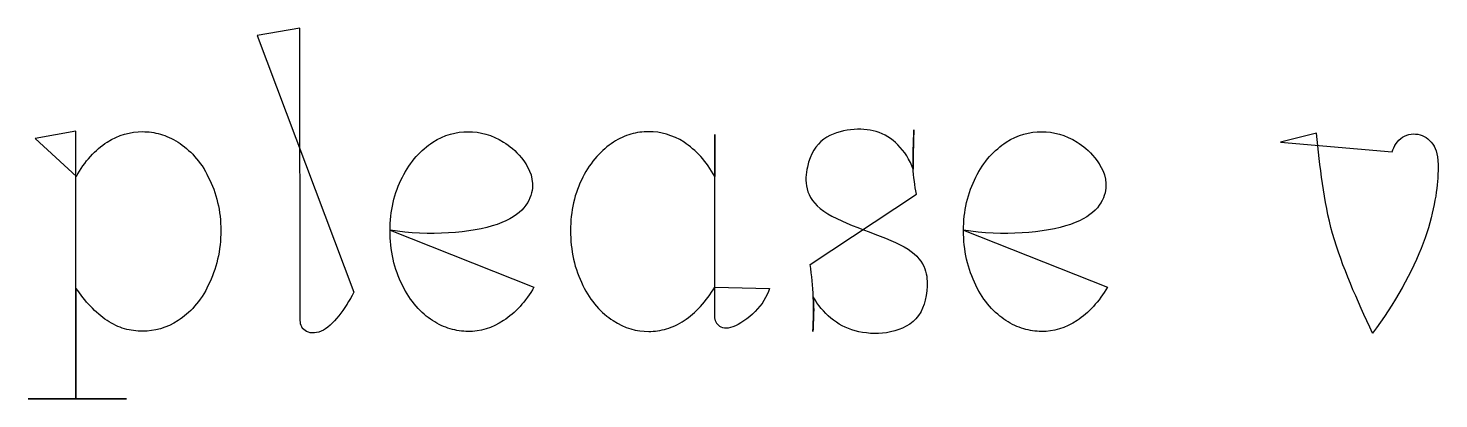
# Model space of a CAD drawing. Header units: centimetres. Extents: x -10 to 10, y -7.2 to 7.2.
# Drawn here: x -4.601 to -3.29, y 5.119 to 5.463 of the extents above; entities that cross this region are included whole.
import ezdxf

# ---------------------------------------------------------------- set-up
doc = ezdxf.new("R2010")
doc.units = ezdxf.units.CM
doc.header["$MEASUREMENT"] = 0
doc.layers.add('Layer 1', color=7, linetype='Continuous')

msp = doc.modelspace()

# ---------------------------------------------------------------- linework, layer by layer
at = {"layer": 'Layer 1', "color": 7}
for points, knots in [([(-4.38792, 5.45641), (-4.38792, 5.45641), (-4.34829, 5.46326), (-4.34829, 5.46326), (-4.34829, 5.46326), (-4.34829, 5.46326), (-4.3481, 5.19352), (-4.3481, 5.19352), (-4.3481, 5.19352), (-4.3481, 5.18952), (-4.34733, 5.18476), (-4.34352, 5.18249), (-4.34352, 5.18249), (-4.3399, 5.18), (-4.33437, 5.17945), (-4.32865, 5.18193), (-4.32865, 5.18193), (-4.32293, 5.18439), (-4.31762, 5.18974), (-4.31227, 5.19622), (-4.31227, 5.19622), (-4.30714, 5.2027), (-4.30216, 5.21011), (-4.29835, 5.21813), (-4.29835, 5.21813), (-4.29835, 5.21813), (-4.38792, 5.45641), (-4.38792, 5.45641)], [0, 0, 0, 0, 0.125, 0.125, 0.125, 0.125, 0.25, 0.25, 0.25, 0.25, 0.375, 0.375, 0.375, 0.375, 0.5, 0.5, 0.5, 0.5, 0.625, 0.625, 0.625, 0.625, 0.75, 0.75, 0.75, 0.75, 1, 1, 1, 1]), ([(-4.38792, 5.45641), (-4.38792, 5.45641), (-4.38792, 5.45641), (-4.38792, 5.45641), (-4.38792, 5.45641), (-4.38792, 5.45641), (-4.38792, 5.45641), (-4.38792, 5.45641)], [0, 0, 0, 0, 0.3333333, 0.3333333, 0.3333333, 0.3333333, 1, 1, 1, 1]), ([(-4.59442, 5.36079), (-4.59442, 5.36079), (-4.55651, 5.36764), (-4.55651, 5.36764), (-4.55651, 5.36764), (-4.55651, 5.36764), (-4.55651, 5.11922), (-4.55651, 5.11922), (-4.55651, 5.11922), (-4.55651, 5.11922), (-4.60088, 5.11922), (-4.60088, 5.11922), (-4.60088, 5.11922), (-4.60088, 5.11922), (-4.50944, 5.11922), (-4.50944, 5.11922), (-4.50944, 5.11922), (-4.50944, 5.11922), (-4.55648, 5.11922), (-4.55648, 5.11922), (-4.55648, 5.11922), (-4.55648, 5.11922), (-4.55648, 5.2219), (-4.55648, 5.2219), (-4.55648, 5.2219), (-4.55227, 5.216), (-4.54791, 5.2101), (-4.54296, 5.20515), (-4.54296, 5.20515), (-4.53799, 5.19981), (-4.53285, 5.19544), (-4.52753, 5.19181), (-4.52753, 5.19181), (-4.5224, 5.1884), (-4.51687, 5.18591), (-4.51134, 5.18419), (-4.51134, 5.18419), (-4.50562, 5.18266), (-4.50031, 5.18191), (-4.49457, 5.18191), (-4.49457, 5.18191), (-4.48354, 5.18191), (-4.47229, 5.18477), (-4.46144, 5.19181), (-4.46144, 5.19181), (-4.45628, 5.19543), (-4.45096, 5.19962), (-4.4462, 5.20515), (-4.4462, 5.20515), (-4.44144, 5.21065), (-4.43686, 5.21716), (-4.43345, 5.22457), (-4.43345, 5.22457), (-4.42983, 5.232), (-4.42678, 5.24018), (-4.42488, 5.24875), (-4.42488, 5.24875), (-4.42276, 5.25753), (-4.42184, 5.26648), (-4.42184, 5.27542), (-4.42184, 5.27542), (-4.42184, 5.28436), (-4.42279, 5.29312), (-4.42488, 5.30151), (-4.42488, 5.30151), (-4.42679, 5.3099), (-4.42964, 5.31789), (-4.43345, 5.32495), (-4.43345, 5.32495), (-4.43686, 5.33238), (-4.44144, 5.33884), (-4.4462, 5.34419), (-4.4462, 5.34419), (-4.45096, 5.34969), (-4.45628, 5.35372), (-4.46163, 5.35753), (-4.46163, 5.35753), (-4.46716, 5.36094), (-4.47269, 5.36343), (-4.47803, 5.36496), (-4.47803, 5.36496), (-4.48353, 5.36649), (-4.48906, 5.36724), (-4.49459, 5.36724), (-4.49459, 5.36724), (-4.50565, 5.36724), (-4.51689, 5.3642), (-4.52756, 5.35753), (-4.52756, 5.35753), (-4.5329, 5.35372), (-4.53822, 5.34972), (-4.54299, 5.34419), (-4.54299, 5.34419), (-4.54794, 5.33885), (-4.55233, 5.33239), (-4.55614, 5.3257), (-4.55614, 5.3257), (-4.55614, 5.3257), (-4.59442, 5.36079), (-4.59442, 5.36079)], [0, 0, 0, 0, 0.0384615, 0.0384615, 0.0384615, 0.0384615, 0.0769231, 0.0769231, 0.0769231, 0.0769231, 0.1153846, 0.1153846, 0.1153846, 0.1153846, 0.1538462, 0.1538462, 0.1538462, 0.1538462, 0.1923077, 0.1923077, 0.1923077, 0.1923077, 0.2307692, 0.2307692, 0.2307692, 0.2307692, 0.2692308, 0.2692308, 0.2692308, 0.2692308, 0.3076923, 0.3076923, 0.3076923, 0.3076923, 0.3461538, 0.3461538, 0.3461538, 0.3461538, 0.3846154, 0.3846154, 0.3846154, 0.3846154, 0.4230769, 0.4230769, 0.4230769, 0.4230769, 0.4615385, 0.4615385, 0.4615385, 0.4615385, 0.5, 0.5, 0.5, 0.5, 0.5384615, 0.5384615, 0.5384615, 0.5384615, 0.5769231, 0.5769231, 0.5769231, 0.5769231, 0.6153846, 0.6153846, 0.6153846, 0.6153846, 0.6538462, 0.6538462, 0.6538462, 0.6538462, 0.6923077, 0.6923077, 0.6923077, 0.6923077, 0.7307692, 0.7307692, 0.7307692, 0.7307692, 0.7692308, 0.7692308, 0.7692308, 0.7692308, 0.8076923, 0.8076923, 0.8076923, 0.8076923, 0.8461538, 0.8461538, 0.8461538, 0.8461538, 0.8846154, 0.8846154, 0.8846154, 0.8846154, 0.9230769, 0.9230769, 0.9230769, 0.9230769, 1, 1, 1, 1]), ([(-4.26449, 5.27562), (-4.22829, 5.27012), (-4.18887, 5.27276), (-4.16503, 5.28115), (-4.16503, 5.28115), (-4.14122, 5.28935), (-4.13341, 5.30306), (-4.13227, 5.31486), (-4.13227, 5.31486), (-4.13113, 5.32648), (-4.13685, 5.336), (-4.14238, 5.34304), (-4.14238, 5.34304), (-4.1481, 5.34989), (-4.15341, 5.3541), (-4.15894, 5.35751), (-4.15894, 5.35751), (-4.16979, 5.36418), (-4.18085, 5.36722), (-4.19191, 5.36722), (-4.19191, 5.36722), (-4.20294, 5.36722), (-4.214, 5.36418), (-4.22488, 5.35751), (-4.22488, 5.35751), (-4.23022, 5.3537), (-4.23536, 5.34952), (-4.24031, 5.34417), (-4.24031, 5.34417), (-4.24507, 5.33845), (-4.24946, 5.33216), (-4.25306, 5.32493), (-4.25306, 5.32493), (-4.25668, 5.31787), (-4.25973, 5.30988), (-4.26163, 5.3013), (-4.26163, 5.3013), (-4.26354, 5.2931), (-4.26449, 5.28434), (-4.26449, 5.2754), (-4.26449, 5.2754), (-4.26449, 5.26646), (-4.26354, 5.25749), (-4.26163, 5.24873), (-4.26163, 5.24873), (-4.25972, 5.24016), (-4.25668, 5.23198), (-4.25306, 5.22455), (-4.25306, 5.22455), (-4.24944, 5.21712), (-4.24507, 5.21063), (-4.24031, 5.20513), (-4.24031, 5.20513), (-4.23536, 5.1996), (-4.23039, 5.19521), (-4.22507, 5.19179), (-4.22507, 5.19179), (-4.21973, 5.18817), (-4.21422, 5.18589), (-4.20869, 5.18417), (-4.20869, 5.18417), (-4.20297, 5.18264), (-4.19745, 5.18168), (-4.19194, 5.18168), (-4.19194, 5.18168), (-4.18088, 5.18168), (-4.16964, 5.18472), (-4.15897, 5.19176), (-4.15897, 5.19176), (-4.15363, 5.1952), (-4.14849, 5.19978), (-4.14373, 5.20491), (-4.14373, 5.20491), (-4.13897, 5.21025), (-4.13439, 5.21634), (-4.13077, 5.22282), (-4.13077, 5.22282), (-4.13077, 5.22282), (-4.26449, 5.27562), (-4.26449, 5.27562)], [0, 0, 0, 0, 0.047619, 0.047619, 0.047619, 0.047619, 0.0952381, 0.0952381, 0.0952381, 0.0952381, 0.1428571, 0.1428571, 0.1428571, 0.1428571, 0.1904762, 0.1904762, 0.1904762, 0.1904762, 0.2380952, 0.2380952, 0.2380952, 0.2380952, 0.2857143, 0.2857143, 0.2857143, 0.2857143, 0.3333333, 0.3333333, 0.3333333, 0.3333333, 0.3809524, 0.3809524, 0.3809524, 0.3809524, 0.4285714, 0.4285714, 0.4285714, 0.4285714, 0.4761905, 0.4761905, 0.4761905, 0.4761905, 0.5238095, 0.5238095, 0.5238095, 0.5238095, 0.5714286, 0.5714286, 0.5714286, 0.5714286, 0.6190476, 0.6190476, 0.6190476, 0.6190476, 0.6666667, 0.6666667, 0.6666667, 0.6666667, 0.7142857, 0.7142857, 0.7142857, 0.7142857, 0.7619048, 0.7619048, 0.7619048, 0.7619048, 0.8095238, 0.8095238, 0.8095238, 0.8095238, 0.8571429, 0.8571429, 0.8571429, 0.8571429, 0.9047619, 0.9047619, 0.9047619, 0.9047619, 1, 1, 1, 1]), ([(-3.96273, 5.22286), (-3.96654, 5.21638), (-3.97109, 5.21029), (-3.97588, 5.20495), (-3.97588, 5.20495), (-3.98064, 5.19982), (-3.9858, 5.19524), (-3.99112, 5.1918), (-3.99112, 5.1918), (-3.99646, 5.18818), (-4.00197, 5.1859), (-4.0075, 5.18418), (-4.0075, 5.18418), (-4.01303, 5.18265), (-4.01853, 5.18169), (-4.02406, 5.18169), (-4.02406, 5.18169), (-4.0353, 5.18169), (-4.04655, 5.18473), (-4.05719, 5.19177), (-4.05719, 5.19177), (-4.06253, 5.19521), (-4.06767, 5.19958), (-4.07262, 5.20511), (-4.07262, 5.20511), (-4.07738, 5.21061), (-4.08177, 5.21712), (-4.08537, 5.22453), (-4.08537, 5.22453), (-4.08897, 5.23194), (-4.09204, 5.24014), (-4.09394, 5.24871), (-4.09394, 5.24871), (-4.09585, 5.25749), (-4.0968, 5.26644), (-4.0968, 5.27538), (-4.0968, 5.27538), (-4.0968, 5.28432), (-4.09585, 5.29308), (-4.09394, 5.30128), (-4.09394, 5.30128), (-4.09203, 5.30985), (-4.08899, 5.31784), (-4.08537, 5.32491), (-4.08537, 5.32491), (-4.08175, 5.33213), (-4.07738, 5.33843), (-4.07241, 5.34415), (-4.07241, 5.34415), (-4.06765, 5.34949), (-4.06233, 5.35368), (-4.05698, 5.35749), (-4.05698, 5.35749), (-4.05164, 5.36074), (-4.04611, 5.36339), (-4.0406, 5.36492), (-4.0406, 5.36492), (-4.03526, 5.36645), (-4.02973, 5.3672), (-4.02404, 5.3672), (-4.02404, 5.3672), (-4.01301, 5.3672), (-4.00195, 5.36416), (-3.99126, 5.35749), (-3.99126, 5.35749), (-3.98594, 5.35368), (-3.9806, 5.3495), (-3.97565, 5.34415), (-3.97565, 5.34415), (-3.97089, 5.33881), (-3.96652, 5.33235), (-3.96271, 5.32566), (-3.96271, 5.32566), (-3.96271, 5.32566), (-3.96271, 5.36453), (-3.96271, 5.36453), (-3.96271, 5.36453), (-3.96271, 5.36453), (-3.96271, 5.19708), (-3.96271, 5.19708), (-3.96271, 5.19708), (-3.96271, 5.19346), (-3.96176, 5.18965), (-3.9589, 5.18716), (-3.9589, 5.18716), (-3.95623, 5.1847), (-3.95223, 5.18375), (-3.94594, 5.18602), (-3.94594, 5.18602), (-3.93985, 5.1883), (-3.93147, 5.19383), (-3.92517, 5.20012), (-3.92517, 5.20012), (-3.91869, 5.2066), (-3.9143, 5.21385), (-3.91183, 5.22163), (-3.91183, 5.22163), (-3.91183, 5.22163), (-3.96273, 5.22286), (-3.96273, 5.22286)], [0, 0, 0, 0, 0.0384615, 0.0384615, 0.0384615, 0.0384615, 0.0769231, 0.0769231, 0.0769231, 0.0769231, 0.1153846, 0.1153846, 0.1153846, 0.1153846, 0.1538462, 0.1538462, 0.1538462, 0.1538462, 0.1923077, 0.1923077, 0.1923077, 0.1923077, 0.2307692, 0.2307692, 0.2307692, 0.2307692, 0.2692308, 0.2692308, 0.2692308, 0.2692308, 0.3076923, 0.3076923, 0.3076923, 0.3076923, 0.3461538, 0.3461538, 0.3461538, 0.3461538, 0.3846154, 0.3846154, 0.3846154, 0.3846154, 0.4230769, 0.4230769, 0.4230769, 0.4230769, 0.4615385, 0.4615385, 0.4615385, 0.4615385, 0.5, 0.5, 0.5, 0.5, 0.5384615, 0.5384615, 0.5384615, 0.5384615, 0.5769231, 0.5769231, 0.5769231, 0.5769231, 0.6153846, 0.6153846, 0.6153846, 0.6153846, 0.6538462, 0.6538462, 0.6538462, 0.6538462, 0.6923077, 0.6923077, 0.6923077, 0.6923077, 0.7307692, 0.7307692, 0.7307692, 0.7307692, 0.7692308, 0.7692308, 0.7692308, 0.7692308, 0.8076923, 0.8076923, 0.8076923, 0.8076923, 0.8461538, 0.8461538, 0.8461538, 0.8461538, 0.8846154, 0.8846154, 0.8846154, 0.8846154, 0.9230769, 0.9230769, 0.9230769, 0.9230769, 1, 1, 1, 1]), ([(-3.87396, 5.24382), (-3.87264, 5.23371), (-3.87129, 5.22382), (-3.8711, 5.21353), (-3.8711, 5.21353), (-3.87054, 5.20324), (-3.8711, 5.19239), (-3.8715, 5.18154), (-3.8715, 5.18154), (-3.8711, 5.18897), (-3.87092, 5.19622), (-3.87073, 5.20154), (-3.87073, 5.20154), (-3.87073, 5.20707), (-3.87092, 5.21048), (-3.8711, 5.21392), (-3.8711, 5.21392), (-3.86692, 5.2063), (-3.86139, 5.19945), (-3.85472, 5.1941), (-3.85472, 5.1941), (-3.84824, 5.1886), (-3.8408, 5.18476), (-3.83205, 5.1823), (-3.83205, 5.1823), (-3.82329, 5.18002), (-3.81319, 5.17889), (-3.8031, 5.18058), (-3.8031, 5.18058), (-3.79281, 5.18211), (-3.78252, 5.18611), (-3.77566, 5.19354), (-3.77566, 5.19354), (-3.76899, 5.20116), (-3.76576, 5.21164), (-3.76537, 5.22383), (-3.76537, 5.22383), (-3.76481, 5.23584), (-3.76709, 5.24897), (-3.78651, 5.26021), (-3.78651, 5.26021), (-3.80614, 5.27124), (-3.84308, 5.28061), (-3.86139, 5.29336), (-3.86139, 5.29336), (-3.8797, 5.30611), (-3.8793, 5.32231), (-3.87663, 5.33432), (-3.87663, 5.33432), (-3.87377, 5.3467), (-3.86861, 5.3549), (-3.86139, 5.36022), (-3.86139, 5.36022), (-3.85417, 5.36535), (-3.84501, 5.36803), (-3.83644, 5.36898), (-3.83644, 5.36898), (-3.82787, 5.36993), (-3.81988, 5.36954), (-3.81263, 5.36726), (-3.81263, 5.36726), (-3.80501, 5.36517), (-3.79834, 5.36096), (-3.79244, 5.35488), (-3.79244, 5.35488), (-3.78635, 5.34898), (-3.78141, 5.34096), (-3.77815, 5.33239), (-3.77815, 5.33239), (-3.77834, 5.3358), (-3.77855, 5.33906), (-3.77834, 5.34514), (-3.77834, 5.34514), (-3.77815, 5.35123), (-3.77794, 5.36019), (-3.77757, 5.36895), (-3.77757, 5.36895), (-3.77813, 5.35675), (-3.77852, 5.34456), (-3.77834, 5.33466), (-3.77834, 5.33466), (-3.77794, 5.32455), (-3.77662, 5.31693), (-3.7753, 5.30931), (-3.7753, 5.30931), (-3.7753, 5.30931), (-3.87396, 5.24382), (-3.87396, 5.24382)], [0, 0, 0, 0, 0.0434783, 0.0434783, 0.0434783, 0.0434783, 0.0869565, 0.0869565, 0.0869565, 0.0869565, 0.1304348, 0.1304348, 0.1304348, 0.1304348, 0.173913, 0.173913, 0.173913, 0.173913, 0.2173913, 0.2173913, 0.2173913, 0.2173913, 0.2608696, 0.2608696, 0.2608696, 0.2608696, 0.3043478, 0.3043478, 0.3043478, 0.3043478, 0.3478261, 0.3478261, 0.3478261, 0.3478261, 0.3913043, 0.3913043, 0.3913043, 0.3913043, 0.4347826, 0.4347826, 0.4347826, 0.4347826, 0.4782609, 0.4782609, 0.4782609, 0.4782609, 0.5217391, 0.5217391, 0.5217391, 0.5217391, 0.5652174, 0.5652174, 0.5652174, 0.5652174, 0.6086957, 0.6086957, 0.6086957, 0.6086957, 0.6521739, 0.6521739, 0.6521739, 0.6521739, 0.6956522, 0.6956522, 0.6956522, 0.6956522, 0.7391304, 0.7391304, 0.7391304, 0.7391304, 0.7826087, 0.7826087, 0.7826087, 0.7826087, 0.826087, 0.826087, 0.826087, 0.826087, 0.8695652, 0.8695652, 0.8695652, 0.8695652, 0.9130435, 0.9130435, 0.9130435, 0.9130435, 1, 1, 1, 1]), ([(-3.73146, 5.27562), (-3.69526, 5.27012), (-3.65584, 5.27276), (-3.632, 5.28115), (-3.632, 5.28115), (-3.60819, 5.28935), (-3.6002, 5.30306), (-3.59924, 5.31486), (-3.59924, 5.31486), (-3.59792, 5.32648), (-3.60382, 5.336), (-3.60935, 5.34304), (-3.60935, 5.34304), (-3.61507, 5.34989), (-3.62038, 5.3541), (-3.62591, 5.35751), (-3.62591, 5.35751), (-3.63678, 5.36418), (-3.64782, 5.36722), (-3.65888, 5.36722), (-3.65888, 5.36722), (-3.66994, 5.36722), (-3.68097, 5.36418), (-3.69185, 5.35751), (-3.69185, 5.35751), (-3.69719, 5.3537), (-3.70233, 5.34952), (-3.70728, 5.34417), (-3.70728, 5.34417), (-3.71204, 5.33845), (-3.71643, 5.33216), (-3.72003, 5.32493), (-3.72003, 5.32493), (-3.72365, 5.31787), (-3.7267, 5.30988), (-3.7286, 5.3013), (-3.7286, 5.3013), (-3.73051, 5.2931), (-3.73146, 5.28434), (-3.73146, 5.2754), (-3.73146, 5.2754), (-3.73146, 5.26646), (-3.73051, 5.25749), (-3.7286, 5.24873), (-3.7286, 5.24873), (-3.72669, 5.24016), (-3.72365, 5.23198), (-3.72003, 5.22455), (-3.72003, 5.22455), (-3.71641, 5.21712), (-3.71201, 5.21063), (-3.70728, 5.20513), (-3.70728, 5.20513), (-3.70231, 5.1996), (-3.69717, 5.19521), (-3.69204, 5.19179), (-3.69204, 5.19179), (-3.6867, 5.18817), (-3.68119, 5.18589), (-3.67548, 5.18417), (-3.67548, 5.18417), (-3.66998, 5.18264), (-3.66445, 5.18168), (-3.65892, 5.18168), (-3.65892, 5.18168), (-3.64789, 5.18168), (-3.63664, 5.18472), (-3.62595, 5.19176), (-3.62595, 5.19176), (-3.62063, 5.1952), (-3.61547, 5.19978), (-3.61071, 5.20491), (-3.61071, 5.20491), (-3.60595, 5.21025), (-3.60156, 5.21634), (-3.59756, 5.22282), (-3.59756, 5.22282), (-3.59756, 5.22282), (-3.73146, 5.27562), (-3.73146, 5.27562)], [0, 0, 0, 0, 0.047619, 0.047619, 0.047619, 0.047619, 0.0952381, 0.0952381, 0.0952381, 0.0952381, 0.1428571, 0.1428571, 0.1428571, 0.1428571, 0.1904762, 0.1904762, 0.1904762, 0.1904762, 0.2380952, 0.2380952, 0.2380952, 0.2380952, 0.2857143, 0.2857143, 0.2857143, 0.2857143, 0.3333333, 0.3333333, 0.3333333, 0.3333333, 0.3809524, 0.3809524, 0.3809524, 0.3809524, 0.4285714, 0.4285714, 0.4285714, 0.4285714, 0.4761905, 0.4761905, 0.4761905, 0.4761905, 0.5238095, 0.5238095, 0.5238095, 0.5238095, 0.5714286, 0.5714286, 0.5714286, 0.5714286, 0.6190476, 0.6190476, 0.6190476, 0.6190476, 0.6666667, 0.6666667, 0.6666667, 0.6666667, 0.7142857, 0.7142857, 0.7142857, 0.7142857, 0.7619048, 0.7619048, 0.7619048, 0.7619048, 0.8095238, 0.8095238, 0.8095238, 0.8095238, 0.8571429, 0.8571429, 0.8571429, 0.8571429, 0.9047619, 0.9047619, 0.9047619, 0.9047619, 1, 1, 1, 1]), ([(-3.43695, 5.35753), (-3.43695, 5.35753), (-3.40324, 5.36573), (-3.40324, 5.36573), (-3.40324, 5.36573), (-3.4002, 5.33469), (-3.39694, 5.30345), (-3.38837, 5.27257), (-3.38837, 5.27257), (-3.37959, 5.24172), (-3.36551, 5.21084), (-3.35122, 5.17999), (-3.35122, 5.17999), (-3.33085, 5.20724), (-3.31407, 5.23751), (-3.30418, 5.26362), (-3.30418, 5.26362), (-3.29447, 5.2901), (-3.29122, 5.31238), (-3.29045, 5.32688), (-3.29045, 5.32688), (-3.28968, 5.34154), (-3.29122, 5.34839), (-3.29407, 5.35374), (-3.29407, 5.35374), (-3.2973, 5.35908), (-3.30169, 5.36289), (-3.30701, 5.3644), (-3.30701, 5.3644), (-3.31254, 5.36572), (-3.31844, 5.36517), (-3.32339, 5.36212), (-3.32339, 5.36212), (-3.32815, 5.35908), (-3.33159, 5.35373), (-3.33292, 5.34839), (-3.33292, 5.34839), (-3.33292, 5.34839), (-3.43695, 5.35753), (-3.43695, 5.35753)], [0, 0, 0, 0, 0.0909091, 0.0909091, 0.0909091, 0.0909091, 0.1818182, 0.1818182, 0.1818182, 0.1818182, 0.2727273, 0.2727273, 0.2727273, 0.2727273, 0.3636364, 0.3636364, 0.3636364, 0.3636364, 0.4545455, 0.4545455, 0.4545455, 0.4545455, 0.5454545, 0.5454545, 0.5454545, 0.5454545, 0.6363636, 0.6363636, 0.6363636, 0.6363636, 0.7272727, 0.7272727, 0.7272727, 0.7272727, 0.8181818, 0.8181818, 0.8181818, 0.8181818, 1, 1, 1, 1]), ([(-4.59442, 5.36079), (-4.59442, 5.36079), (-4.59442, 5.36079), (-4.59442, 5.36079), (-4.59442, 5.36079), (-4.59442, 5.36079), (-4.59442, 5.36079), (-4.59442, 5.36079)], [0, 0, 0, 0, 0.3333333, 0.3333333, 0.3333333, 0.3333333, 1, 1, 1, 1]), ([(-3.43695, 5.35753), (-3.43695, 5.35753), (-3.43695, 5.35753), (-3.43695, 5.35753), (-3.43695, 5.35753), (-3.43695, 5.35753), (-3.43695, 5.35753), (-3.43695, 5.35753)], [0, 0, 0, 0, 0.3333333, 0.3333333, 0.3333333, 0.3333333, 1, 1, 1, 1]), ([(-4.26449, 5.27562), (-4.26449, 5.27562), (-4.26449, 5.27562), (-4.26449, 5.27562), (-4.26449, 5.27562), (-4.26449, 5.27562), (-4.26449, 5.27562), (-4.26449, 5.27562)], [0, 0, 0, 0, 0.3333333, 0.3333333, 0.3333333, 0.3333333, 1, 1, 1, 1]), ([(-3.73146, 5.27562), (-3.73146, 5.27562), (-3.73146, 5.27562), (-3.73146, 5.27562), (-3.73146, 5.27562), (-3.73146, 5.27562), (-3.73146, 5.27562), (-3.73146, 5.27562)], [0, 0, 0, 0, 0.3333333, 0.3333333, 0.3333333, 0.3333333, 1, 1, 1, 1]), ([(-3.87396, 5.24382), (-3.87396, 5.24382), (-3.87396, 5.24382), (-3.87396, 5.24382), (-3.87396, 5.24382), (-3.87396, 5.24382), (-3.87396, 5.24382), (-3.87396, 5.24382)], [0, 0, 0, 0, 0.3333333, 0.3333333, 0.3333333, 0.3333333, 1, 1, 1, 1]), ([(-3.96273, 5.22286), (-3.96273, 5.22286), (-3.96273, 5.22286), (-3.96273, 5.22286), (-3.96273, 5.22286), (-3.96273, 5.22286), (-3.96273, 5.22286), (-3.96273, 5.22286)], [0, 0, 0, 0, 0.3333333, 0.3333333, 0.3333333, 0.3333333, 1, 1, 1, 1])]:
    msp.add_open_spline(points, degree=3, knots=knots, dxfattribs=at)
at = {"layer": 'Layer 1', "lineweight": 0}
for points, knots in [([(-4.38792, 5.45641), (-4.38792, 5.45641), (-4.34829, 5.46326), (-4.34829, 5.46326), (-4.34829, 5.46326), (-4.34829, 5.46326), (-4.3481, 5.19352), (-4.3481, 5.19352), (-4.3481, 5.19352), (-4.3481, 5.18952), (-4.34733, 5.18476), (-4.34352, 5.18249), (-4.34352, 5.18249), (-4.3399, 5.18), (-4.33437, 5.17945), (-4.32865, 5.18193), (-4.32865, 5.18193), (-4.32293, 5.18439), (-4.31762, 5.18974), (-4.31227, 5.19622), (-4.31227, 5.19622), (-4.30714, 5.2027), (-4.30216, 5.21011), (-4.29835, 5.21813)], [0, 0, 0, 0, 0.1428571, 0.1428571, 0.1428571, 0.1428571, 0.2857143, 0.2857143, 0.2857143, 0.2857143, 0.4285714, 0.4285714, 0.4285714, 0.4285714, 0.5714286, 0.5714286, 0.5714286, 0.5714286, 0.7142857, 0.7142857, 0.7142857, 0.7142857, 1, 1, 1, 1]), ([(-4.38792, 5.45641), (-4.38792, 5.45641), (-4.38792, 5.45641), (-4.38792, 5.45641), (-4.38792, 5.45641), (-4.38792, 5.45641), (-4.38792, 5.45641), (-4.38792, 5.45641)], [0, 0, 0, 0, 0.3333333, 0.3333333, 0.3333333, 0.3333333, 1, 1, 1, 1]), ([(-4.59442, 5.36079), (-4.59442, 5.36079), (-4.55651, 5.36764), (-4.55651, 5.36764), (-4.55651, 5.36764), (-4.55651, 5.36764), (-4.55651, 5.11922), (-4.55651, 5.11922), (-4.55651, 5.11922), (-4.55651, 5.11922), (-4.60088, 5.11922), (-4.60088, 5.11922), (-4.60088, 5.11922), (-4.60088, 5.11922), (-4.50944, 5.11922), (-4.50944, 5.11922), (-4.50944, 5.11922), (-4.50944, 5.11922), (-4.55648, 5.11922), (-4.55648, 5.11922), (-4.55648, 5.11922), (-4.55648, 5.11922), (-4.55648, 5.2219), (-4.55648, 5.2219), (-4.55648, 5.2219), (-4.55227, 5.216), (-4.54791, 5.2101), (-4.54296, 5.20515), (-4.54296, 5.20515), (-4.53799, 5.19981), (-4.53285, 5.19544), (-4.52753, 5.19181), (-4.52753, 5.19181), (-4.5224, 5.1884), (-4.51687, 5.18591), (-4.51134, 5.18419), (-4.51134, 5.18419), (-4.50562, 5.18266), (-4.50031, 5.18191), (-4.49457, 5.18191), (-4.49457, 5.18191), (-4.48354, 5.18191), (-4.47229, 5.18477), (-4.46144, 5.19181), (-4.46144, 5.19181), (-4.45628, 5.19543), (-4.45096, 5.19962), (-4.4462, 5.20515), (-4.4462, 5.20515), (-4.44144, 5.21065), (-4.43686, 5.21716), (-4.43345, 5.22457), (-4.43345, 5.22457), (-4.42983, 5.232), (-4.42678, 5.24018), (-4.42488, 5.24875), (-4.42488, 5.24875), (-4.42276, 5.25753), (-4.42184, 5.26648), (-4.42184, 5.27542), (-4.42184, 5.27542), (-4.42184, 5.28436), (-4.42279, 5.29312), (-4.42488, 5.30151), (-4.42488, 5.30151), (-4.42679, 5.3099), (-4.42964, 5.31789), (-4.43345, 5.32495), (-4.43345, 5.32495), (-4.43686, 5.33238), (-4.44144, 5.33884), (-4.4462, 5.34419), (-4.4462, 5.34419), (-4.45096, 5.34969), (-4.45628, 5.35372), (-4.46163, 5.35753), (-4.46163, 5.35753), (-4.46716, 5.36094), (-4.47269, 5.36343), (-4.47803, 5.36496), (-4.47803, 5.36496), (-4.48353, 5.36649), (-4.48906, 5.36724), (-4.49459, 5.36724), (-4.49459, 5.36724), (-4.50565, 5.36724), (-4.51689, 5.3642), (-4.52756, 5.35753), (-4.52756, 5.35753), (-4.5329, 5.35372), (-4.53822, 5.34972), (-4.54299, 5.34419), (-4.54299, 5.34419), (-4.54794, 5.33885), (-4.55233, 5.33239), (-4.55614, 5.3257)], [0, 0, 0, 0, 0.04, 0.04, 0.04, 0.04, 0.08, 0.08, 0.08, 0.08, 0.12, 0.12, 0.12, 0.12, 0.16, 0.16, 0.16, 0.16, 0.2, 0.2, 0.2, 0.2, 0.24, 0.24, 0.24, 0.24, 0.28, 0.28, 0.28, 0.28, 0.32, 0.32, 0.32, 0.32, 0.36, 0.36, 0.36, 0.36, 0.4, 0.4, 0.4, 0.4, 0.44, 0.44, 0.44, 0.44, 0.48, 0.48, 0.48, 0.48, 0.52, 0.52, 0.52, 0.52, 0.56, 0.56, 0.56, 0.56, 0.6, 0.6, 0.6, 0.6, 0.64, 0.64, 0.64, 0.64, 0.68, 0.68, 0.68, 0.68, 0.72, 0.72, 0.72, 0.72, 0.76, 0.76, 0.76, 0.76, 0.8, 0.8, 0.8, 0.8, 0.84, 0.84, 0.84, 0.84, 0.88, 0.88, 0.88, 0.88, 0.92, 0.92, 0.92, 0.92, 1, 1, 1, 1]), ([(-4.26449, 5.27562), (-4.22829, 5.27012), (-4.18887, 5.27276), (-4.16503, 5.28115), (-4.16503, 5.28115), (-4.14122, 5.28935), (-4.13341, 5.30306), (-4.13227, 5.31486), (-4.13227, 5.31486), (-4.13113, 5.32648), (-4.13685, 5.336), (-4.14238, 5.34304), (-4.14238, 5.34304), (-4.1481, 5.34989), (-4.15341, 5.3541), (-4.15894, 5.35751), (-4.15894, 5.35751), (-4.16979, 5.36418), (-4.18085, 5.36722), (-4.19191, 5.36722), (-4.19191, 5.36722), (-4.20294, 5.36722), (-4.214, 5.36418), (-4.22488, 5.35751), (-4.22488, 5.35751), (-4.23022, 5.3537), (-4.23536, 5.34952), (-4.24031, 5.34417), (-4.24031, 5.34417), (-4.24507, 5.33845), (-4.24946, 5.33216), (-4.25306, 5.32493), (-4.25306, 5.32493), (-4.25668, 5.31787), (-4.25973, 5.30988), (-4.26163, 5.3013), (-4.26163, 5.3013), (-4.26354, 5.2931), (-4.26449, 5.28434), (-4.26449, 5.2754), (-4.26449, 5.2754), (-4.26449, 5.26646), (-4.26354, 5.25749), (-4.26163, 5.24873), (-4.26163, 5.24873), (-4.25972, 5.24016), (-4.25668, 5.23198), (-4.25306, 5.22455), (-4.25306, 5.22455), (-4.24944, 5.21712), (-4.24507, 5.21063), (-4.24031, 5.20513), (-4.24031, 5.20513), (-4.23536, 5.1996), (-4.23039, 5.19521), (-4.22507, 5.19179), (-4.22507, 5.19179), (-4.21973, 5.18817), (-4.21422, 5.18589), (-4.20869, 5.18417), (-4.20869, 5.18417), (-4.20297, 5.18264), (-4.19745, 5.18168), (-4.19194, 5.18168), (-4.19194, 5.18168), (-4.18088, 5.18168), (-4.16964, 5.18472), (-4.15897, 5.19176), (-4.15897, 5.19176), (-4.15363, 5.1952), (-4.14849, 5.19978), (-4.14373, 5.20491), (-4.14373, 5.20491), (-4.13897, 5.21025), (-4.13439, 5.21634), (-4.13077, 5.22282)], [0, 0, 0, 0, 0.05, 0.05, 0.05, 0.05, 0.1, 0.1, 0.1, 0.1, 0.15, 0.15, 0.15, 0.15, 0.2, 0.2, 0.2, 0.2, 0.25, 0.25, 0.25, 0.25, 0.3, 0.3, 0.3, 0.3, 0.35, 0.35, 0.35, 0.35, 0.4, 0.4, 0.4, 0.4, 0.45, 0.45, 0.45, 0.45, 0.5, 0.5, 0.5, 0.5, 0.55, 0.55, 0.55, 0.55, 0.6, 0.6, 0.6, 0.6, 0.65, 0.65, 0.65, 0.65, 0.7, 0.7, 0.7, 0.7, 0.75, 0.75, 0.75, 0.75, 0.8, 0.8, 0.8, 0.8, 0.85, 0.85, 0.85, 0.85, 0.9, 0.9, 0.9, 0.9, 1, 1, 1, 1]), ([(-3.96273, 5.22286), (-3.96654, 5.21638), (-3.97109, 5.21029), (-3.97588, 5.20495), (-3.97588, 5.20495), (-3.98064, 5.19982), (-3.9858, 5.19524), (-3.99112, 5.1918), (-3.99112, 5.1918), (-3.99646, 5.18818), (-4.00197, 5.1859), (-4.0075, 5.18418), (-4.0075, 5.18418), (-4.01303, 5.18265), (-4.01853, 5.18169), (-4.02406, 5.18169), (-4.02406, 5.18169), (-4.0353, 5.18169), (-4.04655, 5.18473), (-4.05719, 5.19177), (-4.05719, 5.19177), (-4.06253, 5.19521), (-4.06767, 5.19958), (-4.07262, 5.20511), (-4.07262, 5.20511), (-4.07738, 5.21061), (-4.08177, 5.21712), (-4.08537, 5.22453), (-4.08537, 5.22453), (-4.08897, 5.23194), (-4.09204, 5.24014), (-4.09394, 5.24871), (-4.09394, 5.24871), (-4.09585, 5.25749), (-4.0968, 5.26644), (-4.0968, 5.27538), (-4.0968, 5.27538), (-4.0968, 5.28432), (-4.09585, 5.29308), (-4.09394, 5.30128), (-4.09394, 5.30128), (-4.09203, 5.30985), (-4.08899, 5.31784), (-4.08537, 5.32491), (-4.08537, 5.32491), (-4.08175, 5.33213), (-4.07738, 5.33843), (-4.07241, 5.34415), (-4.07241, 5.34415), (-4.06765, 5.34949), (-4.06233, 5.35368), (-4.05698, 5.35749), (-4.05698, 5.35749), (-4.05164, 5.36074), (-4.04611, 5.36339), (-4.0406, 5.36492), (-4.0406, 5.36492), (-4.03526, 5.36645), (-4.02973, 5.3672), (-4.02404, 5.3672), (-4.02404, 5.3672), (-4.01301, 5.3672), (-4.00195, 5.36416), (-3.99126, 5.35749), (-3.99126, 5.35749), (-3.98594, 5.35368), (-3.9806, 5.3495), (-3.97565, 5.34415), (-3.97565, 5.34415), (-3.97089, 5.33881), (-3.96652, 5.33235), (-3.96271, 5.32566), (-3.96271, 5.32566), (-3.96271, 5.32566), (-3.96271, 5.36453), (-3.96271, 5.36453), (-3.96271, 5.36453), (-3.96271, 5.36453), (-3.96271, 5.19708), (-3.96271, 5.19708), (-3.96271, 5.19708), (-3.96271, 5.19346), (-3.96176, 5.18965), (-3.9589, 5.18716), (-3.9589, 5.18716), (-3.95623, 5.1847), (-3.95223, 5.18375), (-3.94594, 5.18602), (-3.94594, 5.18602), (-3.93985, 5.1883), (-3.93147, 5.19383), (-3.92517, 5.20012), (-3.92517, 5.20012), (-3.91869, 5.2066), (-3.9143, 5.21385), (-3.91183, 5.22163)], [0, 0, 0, 0, 0.04, 0.04, 0.04, 0.04, 0.08, 0.08, 0.08, 0.08, 0.12, 0.12, 0.12, 0.12, 0.16, 0.16, 0.16, 0.16, 0.2, 0.2, 0.2, 0.2, 0.24, 0.24, 0.24, 0.24, 0.28, 0.28, 0.28, 0.28, 0.32, 0.32, 0.32, 0.32, 0.36, 0.36, 0.36, 0.36, 0.4, 0.4, 0.4, 0.4, 0.44, 0.44, 0.44, 0.44, 0.48, 0.48, 0.48, 0.48, 0.52, 0.52, 0.52, 0.52, 0.56, 0.56, 0.56, 0.56, 0.6, 0.6, 0.6, 0.6, 0.64, 0.64, 0.64, 0.64, 0.68, 0.68, 0.68, 0.68, 0.72, 0.72, 0.72, 0.72, 0.76, 0.76, 0.76, 0.76, 0.8, 0.8, 0.8, 0.8, 0.84, 0.84, 0.84, 0.84, 0.88, 0.88, 0.88, 0.88, 0.92, 0.92, 0.92, 0.92, 1, 1, 1, 1]), ([(-3.87396, 5.24382), (-3.87264, 5.23371), (-3.87129, 5.22382), (-3.8711, 5.21353), (-3.8711, 5.21353), (-3.87054, 5.20324), (-3.8711, 5.19239), (-3.8715, 5.18154), (-3.8715, 5.18154), (-3.8711, 5.18897), (-3.87092, 5.19622), (-3.87073, 5.20154), (-3.87073, 5.20154), (-3.87073, 5.20707), (-3.87092, 5.21048), (-3.8711, 5.21392), (-3.8711, 5.21392), (-3.86692, 5.2063), (-3.86139, 5.19945), (-3.85472, 5.1941), (-3.85472, 5.1941), (-3.84824, 5.1886), (-3.8408, 5.18476), (-3.83205, 5.1823), (-3.83205, 5.1823), (-3.82329, 5.18002), (-3.81319, 5.17889), (-3.8031, 5.18058), (-3.8031, 5.18058), (-3.79281, 5.18211), (-3.78252, 5.18611), (-3.77566, 5.19354), (-3.77566, 5.19354), (-3.76899, 5.20116), (-3.76576, 5.21164), (-3.76537, 5.22383), (-3.76537, 5.22383), (-3.76481, 5.23584), (-3.76709, 5.24897), (-3.78651, 5.26021), (-3.78651, 5.26021), (-3.80614, 5.27124), (-3.84308, 5.28061), (-3.86139, 5.29336), (-3.86139, 5.29336), (-3.8797, 5.30611), (-3.8793, 5.32231), (-3.87663, 5.33432), (-3.87663, 5.33432), (-3.87377, 5.3467), (-3.86861, 5.3549), (-3.86139, 5.36022), (-3.86139, 5.36022), (-3.85417, 5.36535), (-3.84501, 5.36803), (-3.83644, 5.36898), (-3.83644, 5.36898), (-3.82787, 5.36993), (-3.81988, 5.36954), (-3.81263, 5.36726), (-3.81263, 5.36726), (-3.80501, 5.36517), (-3.79834, 5.36096), (-3.79244, 5.35488), (-3.79244, 5.35488), (-3.78635, 5.34898), (-3.78141, 5.34096), (-3.77815, 5.33239), (-3.77815, 5.33239), (-3.77834, 5.3358), (-3.77855, 5.33906), (-3.77834, 5.34514), (-3.77834, 5.34514), (-3.77815, 5.35123), (-3.77794, 5.36019), (-3.77757, 5.36895), (-3.77757, 5.36895), (-3.77813, 5.35675), (-3.77852, 5.34456), (-3.77834, 5.33466), (-3.77834, 5.33466), (-3.77794, 5.32455), (-3.77662, 5.31693), (-3.7753, 5.30931)], [0, 0, 0, 0, 0.0454545, 0.0454545, 0.0454545, 0.0454545, 0.0909091, 0.0909091, 0.0909091, 0.0909091, 0.1363636, 0.1363636, 0.1363636, 0.1363636, 0.1818182, 0.1818182, 0.1818182, 0.1818182, 0.2272727, 0.2272727, 0.2272727, 0.2272727, 0.2727273, 0.2727273, 0.2727273, 0.2727273, 0.3181818, 0.3181818, 0.3181818, 0.3181818, 0.3636364, 0.3636364, 0.3636364, 0.3636364, 0.4090909, 0.4090909, 0.4090909, 0.4090909, 0.4545455, 0.4545455, 0.4545455, 0.4545455, 0.5, 0.5, 0.5, 0.5, 0.5454545, 0.5454545, 0.5454545, 0.5454545, 0.5909091, 0.5909091, 0.5909091, 0.5909091, 0.6363636, 0.6363636, 0.6363636, 0.6363636, 0.6818182, 0.6818182, 0.6818182, 0.6818182, 0.7272727, 0.7272727, 0.7272727, 0.7272727, 0.7727273, 0.7727273, 0.7727273, 0.7727273, 0.8181818, 0.8181818, 0.8181818, 0.8181818, 0.8636364, 0.8636364, 0.8636364, 0.8636364, 0.9090909, 0.9090909, 0.9090909, 0.9090909, 1, 1, 1, 1]), ([(-3.73146, 5.27562), (-3.69526, 5.27012), (-3.65584, 5.27276), (-3.632, 5.28115), (-3.632, 5.28115), (-3.60819, 5.28935), (-3.6002, 5.30306), (-3.59924, 5.31486), (-3.59924, 5.31486), (-3.59792, 5.32648), (-3.60382, 5.336), (-3.60935, 5.34304), (-3.60935, 5.34304), (-3.61507, 5.34989), (-3.62038, 5.3541), (-3.62591, 5.35751), (-3.62591, 5.35751), (-3.63678, 5.36418), (-3.64782, 5.36722), (-3.65888, 5.36722), (-3.65888, 5.36722), (-3.66994, 5.36722), (-3.68097, 5.36418), (-3.69185, 5.35751), (-3.69185, 5.35751), (-3.69719, 5.3537), (-3.70233, 5.34952), (-3.70728, 5.34417), (-3.70728, 5.34417), (-3.71204, 5.33845), (-3.71643, 5.33216), (-3.72003, 5.32493), (-3.72003, 5.32493), (-3.72365, 5.31787), (-3.7267, 5.30988), (-3.7286, 5.3013), (-3.7286, 5.3013), (-3.73051, 5.2931), (-3.73146, 5.28434), (-3.73146, 5.2754), (-3.73146, 5.2754), (-3.73146, 5.26646), (-3.73051, 5.25749), (-3.7286, 5.24873), (-3.7286, 5.24873), (-3.72669, 5.24016), (-3.72365, 5.23198), (-3.72003, 5.22455), (-3.72003, 5.22455), (-3.71641, 5.21712), (-3.71201, 5.21063), (-3.70728, 5.20513), (-3.70728, 5.20513), (-3.70231, 5.1996), (-3.69717, 5.19521), (-3.69204, 5.19179), (-3.69204, 5.19179), (-3.6867, 5.18817), (-3.68119, 5.18589), (-3.67548, 5.18417), (-3.67548, 5.18417), (-3.66998, 5.18264), (-3.66445, 5.18168), (-3.65892, 5.18168), (-3.65892, 5.18168), (-3.64789, 5.18168), (-3.63664, 5.18472), (-3.62595, 5.19176), (-3.62595, 5.19176), (-3.62063, 5.1952), (-3.61547, 5.19978), (-3.61071, 5.20491), (-3.61071, 5.20491), (-3.60595, 5.21025), (-3.60156, 5.21634), (-3.59756, 5.22282)], [0, 0, 0, 0, 0.05, 0.05, 0.05, 0.05, 0.1, 0.1, 0.1, 0.1, 0.15, 0.15, 0.15, 0.15, 0.2, 0.2, 0.2, 0.2, 0.25, 0.25, 0.25, 0.25, 0.3, 0.3, 0.3, 0.3, 0.35, 0.35, 0.35, 0.35, 0.4, 0.4, 0.4, 0.4, 0.45, 0.45, 0.45, 0.45, 0.5, 0.5, 0.5, 0.5, 0.55, 0.55, 0.55, 0.55, 0.6, 0.6, 0.6, 0.6, 0.65, 0.65, 0.65, 0.65, 0.7, 0.7, 0.7, 0.7, 0.75, 0.75, 0.75, 0.75, 0.8, 0.8, 0.8, 0.8, 0.85, 0.85, 0.85, 0.85, 0.9, 0.9, 0.9, 0.9, 1, 1, 1, 1]), ([(-3.43695, 5.35753), (-3.43695, 5.35753), (-3.40324, 5.36573), (-3.40324, 5.36573), (-3.40324, 5.36573), (-3.4002, 5.33469), (-3.39694, 5.30345), (-3.38837, 5.27257), (-3.38837, 5.27257), (-3.37959, 5.24172), (-3.36551, 5.21084), (-3.35122, 5.17999), (-3.35122, 5.17999), (-3.33085, 5.20724), (-3.31407, 5.23751), (-3.30418, 5.26362), (-3.30418, 5.26362), (-3.29447, 5.2901), (-3.29122, 5.31238), (-3.29045, 5.32688), (-3.29045, 5.32688), (-3.28968, 5.34154), (-3.29122, 5.34839), (-3.29407, 5.35374), (-3.29407, 5.35374), (-3.2973, 5.35908), (-3.30169, 5.36289), (-3.30701, 5.3644), (-3.30701, 5.3644), (-3.31254, 5.36572), (-3.31844, 5.36517), (-3.32339, 5.36212), (-3.32339, 5.36212), (-3.32815, 5.35908), (-3.33159, 5.35373), (-3.33292, 5.34839)], [0, 0, 0, 0, 0.1, 0.1, 0.1, 0.1, 0.2, 0.2, 0.2, 0.2, 0.3, 0.3, 0.3, 0.3, 0.4, 0.4, 0.4, 0.4, 0.5, 0.5, 0.5, 0.5, 0.6, 0.6, 0.6, 0.6, 0.7, 0.7, 0.7, 0.7, 0.8, 0.8, 0.8, 0.8, 1, 1, 1, 1]), ([(-4.59442, 5.36079), (-4.59442, 5.36079), (-4.59442, 5.36079), (-4.59442, 5.36079), (-4.59442, 5.36079), (-4.59442, 5.36079), (-4.59442, 5.36079), (-4.59442, 5.36079)], [0, 0, 0, 0, 0.3333333, 0.3333333, 0.3333333, 0.3333333, 1, 1, 1, 1]), ([(-3.43695, 5.35753), (-3.43695, 5.35753), (-3.43695, 5.35753), (-3.43695, 5.35753), (-3.43695, 5.35753), (-3.43695, 5.35753), (-3.43695, 5.35753), (-3.43695, 5.35753)], [0, 0, 0, 0, 0.3333333, 0.3333333, 0.3333333, 0.3333333, 1, 1, 1, 1]), ([(-4.26449, 5.27562), (-4.26449, 5.27562), (-4.26449, 5.27562), (-4.26449, 5.27562), (-4.26449, 5.27562), (-4.26449, 5.27562), (-4.26449, 5.27562), (-4.26449, 5.27562)], [0, 0, 0, 0, 0.3333333, 0.3333333, 0.3333333, 0.3333333, 1, 1, 1, 1]), ([(-3.73146, 5.27562), (-3.73146, 5.27562), (-3.73146, 5.27562), (-3.73146, 5.27562), (-3.73146, 5.27562), (-3.73146, 5.27562), (-3.73146, 5.27562), (-3.73146, 5.27562)], [0, 0, 0, 0, 0.3333333, 0.3333333, 0.3333333, 0.3333333, 1, 1, 1, 1]), ([(-3.87396, 5.24382), (-3.87396, 5.24382), (-3.87396, 5.24382), (-3.87396, 5.24382), (-3.87396, 5.24382), (-3.87396, 5.24382), (-3.87396, 5.24382), (-3.87396, 5.24382)], [0, 0, 0, 0, 0.3333333, 0.3333333, 0.3333333, 0.3333333, 1, 1, 1, 1]), ([(-3.96273, 5.22286), (-3.96273, 5.22286), (-3.96273, 5.22286), (-3.96273, 5.22286), (-3.96273, 5.22286), (-3.96273, 5.22286), (-3.96273, 5.22286), (-3.96273, 5.22286)], [0, 0, 0, 0, 0.3333333, 0.3333333, 0.3333333, 0.3333333, 1, 1, 1, 1])]:
    msp.add_open_spline(points, degree=3, knots=knots, dxfattribs=at)

doc.saveas('drawing.dxf')
